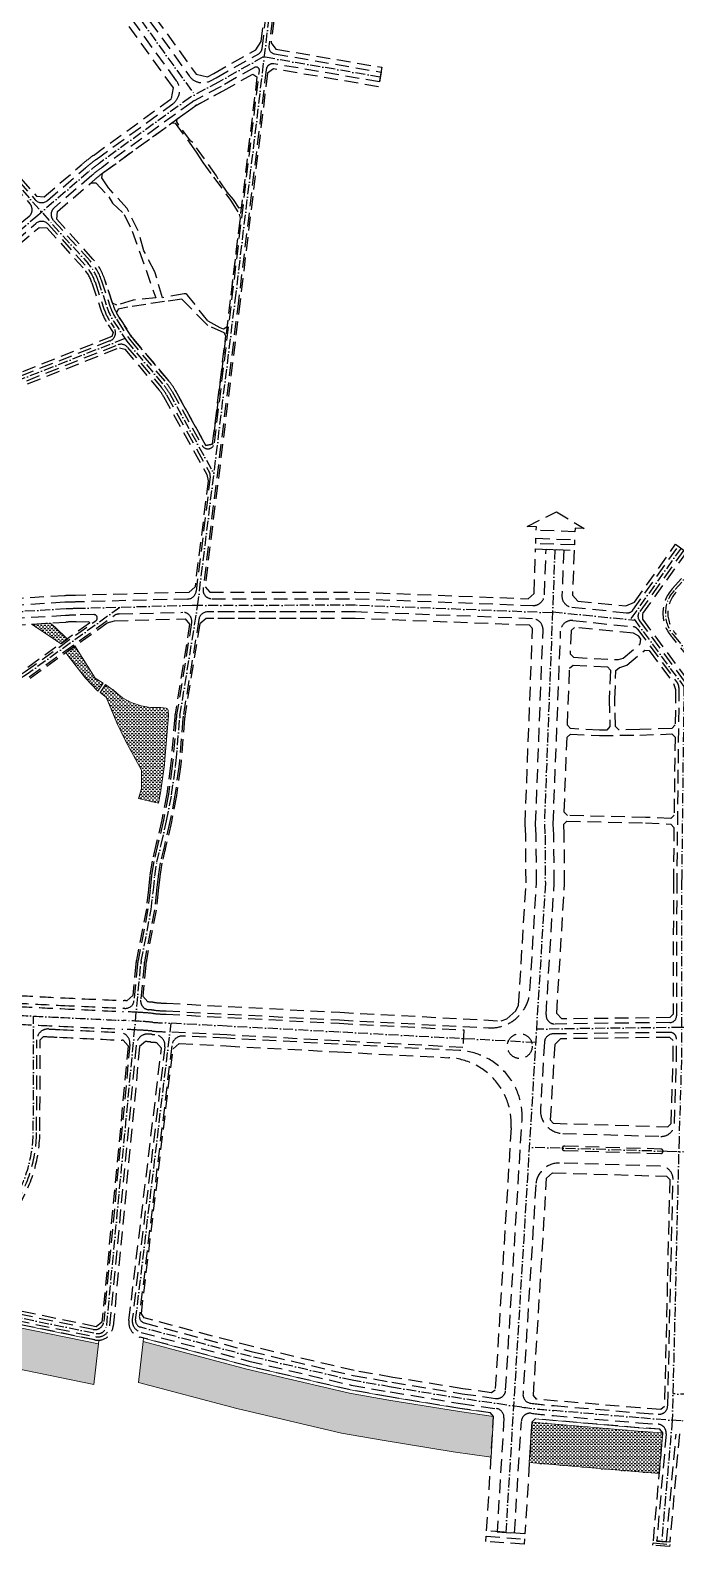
# Model space of a CAD drawing. Header units: metres. Extents: x 566631 to 571261, y 2062953 to 2068466.
# Drawn here: x 569435 to 570022, y 2064371 to 2065749 of the extents above; entities that cross this region are included whole.
import ezdxf

# ---------------------------------------------------------------- set-up
doc = ezdxf.new("R2010")
doc.units = ezdxf.units.M
doc.linetypes.add('ACAD_ISO10W100', pattern=[18.5, 12, -3, 0.5, -3])
doc.linetypes.add('HIDDEN', pattern=[0.375, 0.25, -0.125])
doc.layers.add('datKeSog', color=251, linetype='CONTINUOUS', lineweight=13)
doc.layers.add('datMatNc', color=150, linetype='CONTINUOUS', lineweight=13)
for name, color, linetype in [('hacth sdd', 8, 'CONTINUOUS'), ('LogDg phu', 7, 'CONTINUOUS'), ('TimDg', 222, 'CONTINUOUS'), ('ViaHeSphu', 32, 'CONTINUOUS')]:
    doc.layers.add(name, color=color, linetype=linetype)

msp = doc.modelspace()

# ---------------------------------------------------------------- hatches: boundary and pattern name
at = {"layer": 'hacth sdd'}
h = msp.add_hatch(dxfattribs=at)
h.set_pattern_fill('DASH', color=152, scale=0.5, style=0)
h.paths.add_polyline_path([(569457.4, 2065207.4), (569452.9, 2065210.8), (569436, 2065209.8), (569462.9, 2065192), (569468.7, 2065196.2)])
h = msp.add_hatch(dxfattribs=at)
h.set_pattern_fill('DASH', color=152, scale=0.5, style=0)
h.paths.add_polyline_path([(569493.9, 2065160.8), (569475.5, 2065190), (569467.2, 2065184), (569469.3, 2065180.9), (569485, 2065160.6), (569496.4, 2065148.9), (569501.3, 2065156.2)])
h = msp.add_hatch(dxfattribs=at)
h.set_pattern_fill('DASH', color=152, scale=0.5, style=0)
h.paths.add_polyline_path([(569560.5, 2065126.5), (569560.3, 2065131.7), (569559.7, 2065132.8), (569558.6, 2065133.4), (569553.7, 2065134.1), (569544.3, 2065134), (569535.6, 2065135.4), (569526.6, 2065138.5), (569518.9, 2065142.8), (569513.7, 2065147), (569510, 2065150.4), (569509.1, 2065150.8), (569503.4, 2065154.8), (569498.5, 2065147.6), (569502.8, 2065144.2), (569503.9, 2065143.3), (569513.7, 2065120), (569521.5, 2065103.8), (569532.3, 2065083.6), (569536.1, 2065076.9), (569536.1, 2065068), (569536.1, 2065060.4), (569533.4, 2065051.3), (569551.5, 2065047.2), (569553.3, 2065056.4), (569556.8, 2065081.9), (569557.3, 2065086.8)])
h = msp.add_hatch(dxfattribs=at)
h.set_pattern_fill('DASH', color=152, scale=0.5, style=0)
edge = h.paths.add_edge_path()
edge.add_line((568837.5, 2064562), (568933.8, 2064568))
edge.add_arc((568912.1, 2064913.4), 346, 273.5807, 279.8559)
edge.add_line((568971.4, 2064572.5), (569082.7, 2064591.8))
edge.add_arc((569096.2, 2064514), 79, 80.1276, 99.8559, ccw=False)
edge.add_line((569109.7, 2064591.8), (569285, 2064561.3))
edge.add_line((569285, 2064561.3), (569492.7, 2064518.6))
edge.add_line((569492.7, 2064518.6), (569497, 2064555.5))
edge.add_line((569497, 2064555.5), (569291.9, 2064597.6))
edge.add_line((569291.9, 2064597.6), (569116.1, 2064628.2))
edge.add_arc((569096.2, 2064514), 116, 80.1276, 99.8559)
edge.add_line((569076.3, 2064628.2), (568965, 2064608.9))
edge.add_arc((568912.1, 2064913.4), 309, 273.5807, 279.8559, ccw=False)
edge.add_line((568931.4, 2064605), (568810.8, 2064597.4))
edge.add_arc((568807.1, 2064656.3), 59, 220.3901, 273.5807, ccw=False)
edge.add_line((568762.2, 2064618.1), (568694.8, 2064697.3))
edge.add_line((568694.8, 2064697.3), (568616.6, 2064783.6))
edge.add_arc((568530.6, 2064705.7), 116, 42.1892, 58.962)
edge.add_line((568590.4, 2064805.1), (568552.9, 2064827.7))
edge.add_arc((568596.2, 2064899.7), 84, 205.3666, 238.962, ccw=False)
edge.add_line((568520.3, 2064863.7), (568517.3, 2064869.9))
edge.add_line((568517.3, 2064869.9), (568514.7, 2064870.8))
edge.add_line((568514.7, 2064870.8), (568490.8, 2064857.7))
edge.add_line((568490.8, 2064857.7), (568489.4, 2064851.3))
edge.add_line((568489.4, 2064851.3), (568491.7, 2064848.2))
edge.add_arc((568563.4, 2064901.8), 89.5, 216.8132, 244.3112)
edge.add_line((568524.6, 2064821.2), (568549.3, 2064809.3))
edge.add_arc((568458.1, 2064619.6), 210.5, 42.3027, 64.3112, ccw=False)
edge.add_line((568613.8, 2064761.2), (568733.6, 2064629.5))
edge.add_arc((568578, 2064487.9), 210.5, 27.9001, 42.3027, ccw=False)
edge.add_line((568764, 2064586.3), (568829.8, 2064462))
edge.add_line((568829.8, 2064462), (568851.5, 2064457.9))
edge.add_line((568851.5, 2064457.9), (568872.1, 2064482.2))
edge.add_line((568872.1, 2064482.2), (568846.5, 2064524.8))
edge.add_line((568846.5, 2064524.8), (568837.5, 2064562))
h = msp.add_hatch(dxfattribs=at)
h.set_pattern_fill('DASH', color=152, scale=0.5, style=0)
h.paths.add_polyline_path([(569825, 2064494), (569760.9, 2064504.5), (569725.2, 2064510.7), (569631.7, 2064532.7), (569537.5, 2064557.8), (569533.2, 2064520.6), (569622.7, 2064496.8), (569717.8, 2064474.5), (569754.8, 2064468), (569819.4, 2064457.4), (569853.8, 2064452.6), (569856, 2064489.6)])
h = msp.add_hatch(dxfattribs=at)
h.set_pattern_fill('DASH', color=152, scale=0.5, style=0)
h.paths.add_polyline_path([(570010, 2064474.8), (569987.3, 2064476.4), (569890.8, 2064484.6), (569888.5, 2064447.7), (569984.4, 2064439.5), (570006.7, 2064437.9)])

# ---------------------------------------------------------------- linework, layer by layer
at = {"layer": 'datKeSog'}
msp.add_lwpolyline([(569291.9, 2064597.6), (569497, 2064555.5), (569497.3, 2064558.5), (569292.4, 2064600.6)], dxfattribs=at)
for points in [[(569725.8, 2064513.7), (569632.4, 2064535.6), (569537.9, 2064560.8), (569537.5, 2064557.8), (569631.7, 2064532.7), (569725.2, 2064510.7), (569760.9, 2064504.5), (569825, 2064494), (569856, 2064489.6), (569856, 2064489.6), (569853.3, 2064493), (569825.4, 2064497), (569761.4, 2064507.5)], [(569894, 2064487.4), (569890.8, 2064484.6), (569890.8, 2064484.6), (569987.3, 2064476.4), (570010, 2064474.8), (570010, 2064474.8), (570007.2, 2064478), (569987.6, 2064479.4)]]:
    msp.add_lwpolyline(points, close=True, dxfattribs=at)
at = {"layer": 'datMatNc'}
for points in [[(569457.4, 2065207.4), (569452.9, 2065210.8), (569436, 2065209.8), (569462.9, 2065192), (569468.7, 2065196.2)], [(569493.9, 2065160.8), (569475.5, 2065190), (569467.2, 2065184), (569469.3, 2065180.9), (569485, 2065160.6), (569496.4, 2065148.9), (569501.3, 2065156.2)], [(569560.5, 2065126.5), (569560.3, 2065131.7), (569559.7, 2065132.8), (569558.6, 2065133.4), (569553.7, 2065134.1), (569544.3, 2065134), (569535.6, 2065135.4), (569526.6, 2065138.5), (569518.9, 2065142.8), (569513.7, 2065147), (569510, 2065150.4), (569509.1, 2065150.8), (569503.4, 2065154.8), (569498.5, 2065147.6), (569502.8, 2065144.2), (569503.9, 2065143.3), (569513.7, 2065120), (569521.5, 2065103.8), (569532.3, 2065083.6), (569536.1, 2065076.9), (569536.1, 2065068), (569536.1, 2065060.4), (569533.4, 2065051.3), (569551.5, 2065047.2), (569553.3, 2065056.4), (569556.8, 2065081.9), (569557.3, 2065086.8)], [(569825, 2064494), (569760.9, 2064504.5), (569725.2, 2064510.7), (569631.7, 2064532.7), (569537.5, 2064557.8), (569533.2, 2064520.6), (569622.7, 2064496.8), (569717.8, 2064474.5), (569754.8, 2064468), (569819.4, 2064457.4), (569853.8, 2064452.6), (569856, 2064489.6)], [(570010, 2064474.8), (569987.3, 2064476.4), (569890.8, 2064484.6), (569888.5, 2064447.7), (569984.4, 2064439.5), (570006.7, 2064437.9)]]:
    msp.add_lwpolyline(points, close=True, dxfattribs=at)
msp.add_lwpolyline([(569285, 2064561.3), (569492.7, 2064518.6), (569497, 2064555.5), (569291.9, 2064597.6)], dxfattribs=at)
at = {"layer": 'LogDg phu', "linetype": 'HIDDEN', "ltscale": 50}
for points in [[(569532.5, 2065773.1), (569579.4, 2065708, 0.37514), (569598.7, 2065703.6), (569604, 2065706.4), (569642.6, 2065728.2, 0.238854), (569645.6, 2065732.7), (569677.8, 2066001.1)], [(569683.7, 2066000.4), (569651.9, 2065734.7, 0.399567), (569656.8, 2065728.1), (569753.8, 2065711.5), (569752.3, 2065702.6), (569656.4, 2065719, 0.429013), (569649.4, 2065713.8), (569624.2, 2065503.7), (569592, 2065241.8, 0.4507), (569600, 2065232.9), (569730.6, 2065232.9), (569891.8, 2065226.7, 0.414257), (569902.2, 2065236.3), (569903.8, 2065277.9), (569919.8, 2065277.3), (569918.2, 2065235.5, 0.396323), (569927.2, 2065225.2), (569977.3, 2065220.1, 0.269207), (569982.7, 2065222.6), (570024, 2065280.5)], [(569375.7, 2065756.3), (569390.6, 2065728.2, -0.110412), (569396, 2065708.4), (569398.4, 2065659.4, 0.171019), (569411.7, 2065626.8), (569439.4, 2065595.5, 0.40948), (569450.6, 2065594.8), (569485.1, 2065624.4, -0.020282), (569494.9, 2065632.2), (569564.5, 2065682.7, 0.413256), (569567.8, 2065703.6), (569522.7, 2065766.1, 0.000278)], [(569239.7, 2065695.7), (569359.5, 2065757.1, -0.410011), (569370.2, 2065753.8), (569385.3, 2065725.4, -0.110412), (569390, 2065708.2), (569392.4, 2065659.1, 0.171019), (569407.2, 2065622.8), (569434.6, 2065591.8, -0.419091), (569433.9, 2065580.4), (569415.5, 2065564.7, -0.086546), (569387.3, 2065548), (569378.3, 2065544.5, -0.039553), (569363.9, 2065540.3), (569304.6, 2065527.9, -0.376849), (569287.3, 2065537.7), (569235.8, 2065686, -0.374116), (569239.7, 2065695.7)], [(569602.3, 2065374.4), (569618.2, 2065504.4), (569643.2, 2065712.7, 0.614396), (569638.8, 2065715.7), (569608.3, 2065698.5), (569583.8, 2065685.4, 0.034637), (569582, 2065684.3), (569500.2, 2065624.9, 0.020282), (569490.9, 2065617.6), (569456.7, 2065588.2, 0.422368), (569456, 2065576.7), (569489.7, 2065539.6, -0.105092), (569499.5, 2065522.7), (569507.3, 2065499.1, 0.064723), (569513.2, 2065486.8), (569525, 2065468.7), (569558.8, 2065428.6, -0.048773), (569564, 2065421.1), (569591.1, 2065372.2, 0.726693), (569602.3, 2065374.4)], [(569343.2, 2065402.6, -0.426082), (569332.7, 2065407.4), (569300.3, 2065500.5, -0.452592), (569311.4, 2065520.2), (569365.7, 2065531.5, 0.039553), (569381.6, 2065536.1), (569390.5, 2065539.5, 0.086546), (569421.4, 2065557.9), (569440, 2065573.9, -0.405979), (569451.2, 2065573.2), (569485.3, 2065535.6, -0.105092), (569493.8, 2065520.9), (569501.6, 2065497.2, 0.064723), (569508.2, 2065483.5), (569511.1, 2065479, -0.474623), (569507.4, 2065467.2), (569343.2, 2065402.6)], [(569558.8, 2065418.2), (569597.8, 2065347.6, -0.158284), (569598.5, 2065344), (569585.7, 2065239.6, -0.371447), (569578, 2065232.6), (569476.2, 2065229.9, 0.004931), (569466.5, 2065229.6), (569402, 2065225.8, -0.335711), (569394, 2065231.1), (569339.9, 2065386.6, -0.402444), (569344.5, 2065396.7), (569514.4, 2065463.6, -0.321792), (569523.4, 2065461.3), (569554.2, 2065424.7, -0.048773), (569558.8, 2065418.2)], [(570129, 2065062.3), (570018.6, 2065197.6, -0.38979), (570018.5, 2065241.8), (570132.1, 2065369.7, 0.468949)], [(570028.9, 2065277.1), (569988.4, 2065220.3, 0.324504), (569988.5, 2065213.2), (570032.9, 2065153.1)], [(570021.9, 2065238.8, 0.391484), (570022, 2065200.5)], [(569267.3, 2065094.7), (569277.3, 2065070.9, 0.472604), (569286.2, 2065068.3), (569331.3, 2065098.8), (569430.4, 2065166.8), (569494.6, 2065212.9, 0.73868), (569492.8, 2065218.4), (569476.5, 2065218, 0.004888), (569467.1, 2065217.6), (569324.2, 2065209.1, 0.042555), (569291.5, 2065204.4), (569243.2, 2065193.1, 0.439632), (569237.4, 2065182.8), (569258.6, 2065118.1, 0.021018), (569267.3, 2065094.7)], [(569243.2, 2065193.1, 0.439632), (569237.4, 2065182.8), (569258.6, 2065118.1, 0.021018), (569267.3, 2065094.7), (569277.3, 2065070.9, 0.472604), (569286.2, 2065068.3), (569331.3, 2065098.8), (569430.4, 2065166.8), (569494.6, 2065212.9, 0.73868), (569492.8, 2065218.4), (569476.5, 2065218, 0.004888), (569467.1, 2065217.6), (569324.2, 2065209.1, 0.042555), (569291.5, 2065204.4), (569243.2, 2065193.1)], [(569573.5, 2065220.5, -0.469945), (569581.6, 2065211.2), (569568, 2065127.2, 0.020226), (569567.7, 2065124.5), (569564.6, 2065086), (569564, 2065081), (569560.5, 2065055.2), (569556, 2065031.6), (569551, 2065010.1), (569547.2, 2064994), (569545.1, 2064981.2), (569543.8, 2064968.4), (569541.9, 2064950.9), (569532.9, 2064904.1, 0.024293), (569532.4, 2064900.9), (569529.3, 2064867.8, -0.400381), (569520.9, 2064860.5, 0.000168), (569520, 2064860.6, -0.000344), (569462.8, 2064863.3, -0.001769), (569421, 2064865.4, -0.405511)], [(569433.8, 2065161.9), (569511.2, 2065217.5, -0.150298), (569515.7, 2065219), (569573.5, 2065220.5, -0.002569)], [(569695.5, 2065220.9), (569596.1, 2065220.9, 0.367743), (569588.2, 2065214.1), (569573.9, 2065126.2, 0.020226), (569573.7, 2065124.1), (569570.6, 2065085.5), (569570, 2065080.2), (569566.4, 2065054.2), (569561.9, 2065030.4), (569556.8, 2065008.7), (569553.1, 2064992.9), (569551.1, 2064980.4), (569549.8, 2064967.8), (569547.9, 2064950), (569538.7, 2064902.9, 0.024293), (569538.4, 2064900.3), (569535.3, 2064868, 0.418134), (569542.6, 2064859.3, -0.004434), (569547.2, 2064858.9, 0.020804), (569558.5, 2064858.2), (569614.5, 2064855.3), (569715.9, 2064850), (569851.3, 2064842.8, 0.411861), (569889.1, 2064876.6), (569895.1, 2064974.4), (569894.8, 2065017.9), (569894.2, 2065028), (569901, 2065204.4, 0.414171), (569891.4, 2065214.7), (569730.4, 2065220.9), (569596.1, 2065220.9, 0.367743), (569588.2, 2065214.1), (569573.9, 2065126.2, 0.020226), (569573.7, 2065124.1), (569570.6, 2065085.5), (569570, 2065080.2), (569566.4, 2065054.2), (569561.9, 2065030.4), (569556.8, 2065008.7), (569555.7, 2065003.8)], [(569903.8, 2064854.8), (569911.1, 2064974), (569910.8, 2065018.4), (569910.2, 2065028.1), (569917, 2065203.4, -0.432333), (569928, 2065213), (569982.8, 2065207.5, -0.211724), (569987, 2065205.1), (570023.3, 2065156, -0.163405), (570024.5, 2065152.3), (570022.5, 2064977.4), (570022.3, 2064853.7, -0.410087), (570016.4, 2064847.7), (569911.9, 2064846.3, -0.436021), (569903.8, 2064854.8)], [(569451.5, 2064841.8, 0.000434), (569461.8, 2064841.3, 0.000326), (569516, 2064838.7, -0.428359), (569525.5, 2064827.8), (569501.7, 2064575.8, -0.446394), (569492.1, 2064568.7), (569375.6, 2064592.7, -0.521237), (569371.7, 2064601.7), (569421.6, 2064682.4, 0.138597), (569440.7, 2064749.4), (569441, 2064831.8, -0.427777), (569451.5, 2064841.8)], [(569293, 2064603.5), (569494.2, 2064562.2, 0.446394), (569507.4, 2064571.9), (569531.6, 2064828.2, -0.412205), (569542.4, 2064837.2, -0.002808), (569545, 2064837, 0.005006), (569548.2, 2064836.7, -0.426096), (569557.3, 2064825.6), (569527.7, 2064577.9, 0.373498), (569535.8, 2064566), (569633.5, 2064540), (569726.7, 2064518.1), (569762.2, 2064511.9), (569826.1, 2064501.4), (569858.6, 2064496.8, -0.39105), (569865.5, 2064488.4), (569859.2, 2064384.9), (569875.1, 2064383.7), (569881.3, 2064485.1, -0.430529), (569890.2, 2064492.5, 0.007872), (569910.4, 2064490.5), (569987.9, 2064483.9), (570005.5, 2064482.6, -0.418503), (570012.9, 2064473.9), (570004.3, 2064376.4), (570013.2, 2064375.6), (570021.9, 2064473.5, -0.4069)], [(569902.3, 2064829.8), (569898.6, 2064769.1, 0.423338), (569918.9, 2064746.9), (570008.2, 2064744.2, 0.413837), (570020.5, 2064755.8), (570022.3, 2064813.9), (570022.3, 2064832.7, 0.418352), (570016.2, 2064838.7), (569910.2, 2064837.3, 0.392737), (569902.3, 2064829.8)]]:
    msp.add_lwpolyline(points, format="xyb", dxfattribs=at)
for points in [[(569895, 2065298.2), (569886.7, 2065298.6), (569913.2, 2065311.9), (569938.4, 2065296.6), (569930.1, 2065296.9), (569930, 2065293.7), (569894.9, 2065295.1)], [(569929.5, 2065281.7), (569894.5, 2065283), (569894.6, 2065287.8), (569929.7, 2065286.4)], [(569849.4, 2064380.8), (569884.3, 2064378.3), (569884, 2064373.5), (569849, 2064376.1)], [(570001.1, 2064374.7), (570016.1, 2064373.3), (570015.9, 2064371.3), (570000.9, 2064372.6)]]:
    msp.add_lwpolyline(points, close=True, dxfattribs=at)
for points in [[(569411.7, 2064846.9), (569412.6, 2064862.8, -0.000292), (569424.3, 2064862.2, 0.001619), (569462.7, 2064860.3, 0.000344), (569519.8, 2064857.6, -0.002919), (569536.5, 2064856.7, -0.010206), (569546.9, 2064855.9, 0.020705), (569558.4, 2064855.2), (569614.4, 2064852.3), (569715.7, 2064847), (569829, 2064841), (569828.2, 2064825), (569714.9, 2064831), (569613.5, 2064836.4), (569557.8, 2064839.3, -0.020226), (569545.3, 2064840, 0.010206), (569535.6, 2064840.7, 0.002919), (569519.1, 2064841.6, -0.000344), (569461.9, 2064844.3, -0.001619), (569423.5, 2064846.2, 0.000292), (569411.7, 2064846.9, 0.000292)], [(569613.4, 2064833.4), (569573.9, 2064835.4, 0.394673), (569563.5, 2064826.6), (569534.1, 2064581.1, 0.373498), (569538.6, 2064574.6), (569635.7, 2064548.7), (569728.5, 2064526.9), (569763.7, 2064520.8), (569827.5, 2064510.3), (569857.9, 2064506, 0.437763), (569867, 2064513.5), (569881.9, 2064758.6, 0.41657), (569825.2, 2064822.2), (569714.7, 2064828)], [(569920.5, 2064731.3), (570008, 2064728.7, 1), (570008.2, 2064732.7), (569920.7, 2064735.3, 1.114079)], [(570005.7, 2064491.6, 0.42885), (570014.3, 2064499.4), (570019.2, 2064704.9, 0.412459), (570007.6, 2064717.2), (569916, 2064719.9, 0.405147), (569894.4, 2064700.2), (569882.8, 2064510.1, 0.397445), (569889.9, 2064501.6, 0.008424), (569911.2, 2064499.5), (569988.6, 2064492.9)]]:
    msp.add_lwpolyline(points, format="xyb", close=True, dxfattribs=at)
msp.add_circle((569879.9, 2064826.3), 11.3, dxfattribs=at)
at = {"layer": 'TimDg', "linetype": 'ACAD_ISO10W100', "ltscale": 0.75}
for points in [[(569143.7, 2066144.8), (569195.7, 2066042.1, 0.026185), (569203.5, 2066028.5), (569250.6, 2065955.4), (569290.4, 2065888.4, 0.011773), (569294.2, 2065882.4), (569341.9, 2065810.3), (569369.4, 2065761.8), (569387.9, 2065726.8, -0.110412), (569393, 2065708.3), (569395.4, 2065659.2, 0.171019), (569409.4, 2065624.8), (569455.3, 2065573.1), (569487.5, 2065537.6, -0.105092), (569496.7, 2065521.8), (569504.5, 2065498.2, 0.064723), (569510.7, 2065485.2), (569522.6, 2065466.9), (569556.5, 2065426.7, -0.048773), (569561.4, 2065419.6), (569601.9, 2065346.5)], [(569293.5, 2064606.5), (569494.8, 2064565.1, 0.446394), (569504.4, 2064572.2), (569535.4, 2064900.6, -0.024293), (569535.8, 2064903.5), (569544.9, 2064950.5), (569546.8, 2064968.1), (569548.1, 2064980.8), (569550.1, 2064993.5), (569553.9, 2065009.4), (569558.9, 2065031), (569563.4, 2065054.7), (569567, 2065080.6), (569567.6, 2065085.8), (569570.7, 2065124.3, -0.020226), (569571, 2065126.7), (569587, 2065225.9), (569621.2, 2065504), (569680.8, 2066000.8)], [(569753, 2065707), (569646.6, 2065725.3), (569606.1, 2065702.4), (569580.5, 2065688.8), (569497.5, 2065628.5, 0.020282), (569488, 2065621), (569441.7, 2065581.2), (569418.5, 2065561.3, -0.086546), (569388.9, 2065543.7), (569380, 2065540.3, -0.039553), (569364.8, 2065535.9), (569287.9, 2065519.9), (569113.8, 2065473.5, 0.050433), (569019.6, 2065437.9), (568973.3, 2065413.4)], [(570137.6, 2065372.5), (570020.2, 2065240.3, 0.39059), (570020.3, 2065199.1), (570130.7, 2065063.7, -0.091049)], [(569587.1, 2065226.8, 0.002569), (569582.1, 2065226.7), (569476.3, 2065223.9, 0.00491), (569466.8, 2065223.6), (569323.8, 2065215.1, 0.042555), (569290.2, 2065210.2), (569190.6, 2065186.9, 0.068842), (569139.4, 2065167.2), (569074.3, 2065131.3), (568987, 2065083.1, 0.255331), (568948.4, 2065022.4), (568945.9, 2064984), (568942.8, 2064940.1), (568937.8, 2064885.8)], [(569516.5, 2065225), (569432.1, 2065164.4), (569333, 2065096.3), (569257.6, 2065045.3), (569207, 2065009.6, 0.230387), (569198.6, 2064994.3), (569192.4, 2064872)], [(570185.7, 2064840.9), (570160, 2064921), (570123.9, 2065027.8, 0.08474), (570103.9, 2065064.8), (570064.8, 2065114.6, 0.025505), (570056.5, 2065124.3), (570030.6, 2065151.2), (569982.2, 2065216.7)], [(569894.3, 2064829.5), (569715.3, 2064839), (569614, 2064844.4), (569558.1, 2064847.3, -0.020456), (569546.1, 2064847.9, 0.010206), (569536.1, 2064848.7, 0.002919), (569519.5, 2064849.6, -0.000344), (569462.3, 2064852.3, -0.001619), (569423.9, 2064854.2, 0.00225), (569332.9, 2064858.7, -0.012833), (569321, 2064859.6), (569184.3, 2064872.8, 0.012647), (569163.1, 2064874.4), (569138.1, 2064875.8), (569105.9, 2064876.8), (569010.4, 2064881.9), (568990.2, 2064882.9), (568939, 2064885.7, -0.020615), (568920.1, 2064887.3), (568819.6, 2064899.8), (568729, 2064910.2), (568650.4, 2064919, 0.154147), (568517.4, 2064892.8), (568466.3, 2064864.8)], [(569362.3, 2064592.3), (569419, 2064684, 0.138597), (569437.7, 2064749.4), (569438, 2064853.5)], [(570634.7, 2064473.3), (570453.7, 2064478.1), (570423.6, 2064479), (570316.2, 2064481.7), (570232.1, 2064482.9), (570162, 2064483.2), (570116.9, 2064483.1), (570076.2, 2064483, -0.01869), (570053.3, 2064483.9), (570026.5, 2064485.6), (569988.3, 2064488.4), (569910.8, 2064495, -0.011389), (569881.8, 2064498.1), (569826.8, 2064505.9), (569762.9, 2064516.4), (569727.6, 2064522.5), (569634.6, 2064544.4), (569535.1, 2064570.8, -0.373498), (569530.7, 2064577.3), (569562.9, 2064847)]]:
    msp.add_lwpolyline(points, format="xyb", dxfattribs=at)
for points in [[(569527.6, 2065769.6), (569583.7, 2065691.8)], [(569520.3, 2065469.1), (569332.2, 2065395.1)], [(569911.8, 2065277.6), (569902.2, 2065028.1), (569902.8, 2065018.1), (569903.1, 2064974.2), (569867.2, 2064384.3)], [(570026.4, 2065278.8), (569980.1, 2065213.8)], [(569909.6, 2065220), (569730.5, 2065226.9), (569587.1, 2065226.8)], [(569909.6, 2065220.9), (569984.6, 2065213.4)], [(570029, 2065153.3), (570027, 2064977.4), (570026.8, 2064813.8), (570024.6, 2064741.8), (570018.5, 2064486.2), (570008.8, 2064376)], [(570648.9, 2064833.4), (570470.1, 2064835.7), (570470.1, 2064835.7), (570262.1, 2064838.5), (570262.1, 2064838.5), (570170.6, 2064841.3), (570026.7, 2064843.3), (569895, 2064841.6)], [(570647.4, 2064714), (570473.3, 2064718.7), (570430.1, 2064719.7), (570260.3, 2064724.1), (570235.5, 2064724.7), (570036.7, 2064730), (570013.7, 2064730.5), (569888.5, 2064734.3)], [(570635.3, 2064496.5), (570256.8, 2064505.7), (570019.1, 2064510.1)]]:
    msp.add_lwpolyline(points, dxfattribs=at)
at = {"layer": 'ViaHeSphu', "linetype": 'HIDDEN', "ltscale": 50}
for points in [[(569685.2, 2066000.3), (569653.8, 2065738.2), (569658.1, 2065732.4), (569754.5, 2065715.9), (569751.5, 2065698.2), (569656, 2065714.5), (569650.5, 2065710.4), (569625.7, 2065503.5), (569593.8, 2065243.8), (569598.2, 2065238.9), (569730.7, 2065238.9), (569887.6, 2065232.9), (569892.8, 2065237.7), (569894.3, 2065278.2), (569929.3, 2065276.9), (569927.7, 2065236.1), (569932.5, 2065230.7), (569976.3, 2065226.3), (569984.2, 2065229.8), (570021.5, 2065282.3), (570031.3, 2065275.3), (569991.3, 2065219.2), (569991.4, 2065214.3), (570035.2, 2065155)], [(569537.3, 2065776.6), (569585.7, 2065709.6), (569596, 2065707.2), (569601.8, 2065710.3), (569639.9, 2065731.8), (569644.9, 2065739.3), (569657.7, 2065846.3)]]:
    msp.add_lwpolyline(points, dxfattribs=at)
for points in [[(569377.4, 2065759.5), (569393.2, 2065729.6, -0.110412), (569399, 2065708.6), (569401.4, 2065659.5, 0.171019), (569413.9, 2065628.8), (569440.6, 2065598.7), (569447.7, 2065598.2), (569482.1, 2065627.8, -0.020282), (569492.3, 2065635.8), (569563.4, 2065687.5), (569565, 2065697.3)], [(569565, 2065697.3), (569517.9, 2065762.6, 0.000278)], [(569616.7, 2065504.6), (569600.6, 2065373.3), (569594.5, 2065372.1), (569566.6, 2065422.5, 0.048773), (569561.1, 2065430.5), (569527.4, 2065470.5), (569515.8, 2065488.4, -0.064723), (569510.2, 2065500.1), (569502.4, 2065523.7, 0.105092), (569491.9, 2065541.6), (569459.1, 2065577.7), (569459.6, 2065584.7), (569493.9, 2065614.1, -0.020282), (569502.8, 2065621.2), (569585.3, 2065681.1), (569610.4, 2065694.5), (569637.3, 2065709.7), (569641, 2065707.2), (569616.7, 2065504.6)], [(569613.7, 2065479.8), (569610.5, 2065477.9), (569607.6, 2065479), (569596.2, 2065485.4), (569577.9, 2065508.9, 0.279791), (569574.9, 2065510), (569555, 2065506.3), (569548.3, 2065529.9), (569538.3, 2065549.2), (569532.8, 2065567.7), (569522.9, 2065587.6), (569506.1, 2065606.3), (569499.9, 2065615.4), (569500.6, 2065619.6), (569563.6, 2065665.4), (569566.5, 2065665), (569580, 2065647), (569585.7, 2065638.8), (569591.7, 2065629.4), (569601.6, 2065616), (569616.8, 2065595), (569624.8, 2065582.5), (569625.6, 2065578.8), (569616.7, 2065504.6), (569613.7, 2065479.8)], [(569549.1, 2065506.2), (569528.5, 2065504.2), (569513.5, 2065499.6), (569509.7, 2065501.6), (569502.4, 2065523.7, 0.105092), (569491.9, 2065541.6), (569459.1, 2065577.7), (569459.6, 2065584.7), (569490.2, 2065611), (569494.5, 2065610.8), (569506.4, 2065598), (569509.6, 2065592.3), (569520.4, 2065582.2), (569527.7, 2065566.8), (569549.1, 2065506.2)], [(569383.2, 2065531.9), (569392.1, 2065535.3, 0.086546), (569424.3, 2065554.5), (569442.9, 2065570.4), (569450, 2065569.9), (569483, 2065533.6, -0.105092), (569491, 2065519.9), (569498.8, 2065496.3, 0.064723), (569505.7, 2065481.9), (569510.3, 2065474.8), (569509.2, 2065471.2), (569341.4, 2065405.1), (569337.6, 2065406.9), (569302.9, 2065506.7), (569307.4, 2065514.7), (569366.6, 2065527.1, 0.039553), (569383.2, 2065531.9)], [(569566.6, 2065422.5), (569594.5, 2065372.1), (569600.6, 2065373.3), (569612.7, 2065471.9), (569611.1, 2065474.6), (569596.2, 2065481.2), (569594.9, 2065482.7), (569574.6, 2065503.4), (569572.8, 2065505.1), (569557, 2065503), (569539.9, 2065500.4), (569523.7, 2065497.9), (569514.9, 2065496), (569513.3, 2065492.6, 0.024319), (569515.8, 2065488.4), (569527.4, 2065470.5), (569561.1, 2065430.5, -0.048773), (569566.6, 2065422.5)], [(569556.1, 2065416.7), (569595.4, 2065345.7), (569596.5, 2065340.1), (569584.7, 2065243.7), (569579.1, 2065238.6), (569476, 2065235.9, 0.004952), (569466.1, 2065235.6), (569405.6, 2065232), (569396.3, 2065238.2), (569343.5, 2065389.8), (569345.3, 2065393.8), (569516, 2065461), (569520.8, 2065459.8), (569551.9, 2065422.8, -0.048773), (569556.1, 2065416.7)], [(569575.6, 2065214.5), (569579.8, 2065209.7), (569566.6, 2065128.2, 0.020375), (569566.2, 2065125.4), (569563.1, 2065086.2), (569562.5, 2065081.2), (569559, 2065055.4), (569554.5, 2065031.9), (569549.5, 2065010.4), (569545.7, 2064994.3), (569543.6, 2064981.4), (569542.3, 2064968.6), (569540.5, 2064951.1), (569531.4, 2064904.3, 0.024293), (569530.9, 2064901), (569528.2, 2064872.2), (569522.7, 2064867.5, 0.00042), (569520.3, 2064867.6, -0.000344), (569463.2, 2064870.2, -0.001619), (569424.9, 2064872.2, 0.000123)], [(569434.7, 2065160.7), (569504.8, 2065211), (569511.5, 2065212.9), (569575.6, 2065214.5, -0.002569)], [(569695.5, 2065214.9), (569594.8, 2065214.9), (569589, 2065209.9), (569575.4, 2065126, 0.020226), (569575.2, 2065123.9), (569572.1, 2065085.3), (569571.4, 2065080), (569567.9, 2065054), (569563.3, 2065030.1), (569558.3, 2065008.4), (569554.6, 2064992.6), (569552.6, 2064980.2), (569551.2, 2064967.7), (569549.4, 2064949.8), (569540.2, 2064902.6, 0.024293), (569539.9, 2064900.2), (569537.2, 2064871.7), (569541.7, 2064866.4, -0.005867), (569547.9, 2064865.9, 0.021048), (569558.7, 2064865.2), (569614.9, 2064862.3), (569716.2, 2064857), (569862.9, 2064849.2), (569868.1, 2064851.1), (569876.4, 2064858.4), (569878.8, 2064863.4), (569885.6, 2064974.7), (569885.3, 2065017.6), (569884.7, 2065027.9), (569891.5, 2065205.7), (569888.7, 2065208.8), (569730.3, 2065214.9), (569594.8, 2065214.9), (569589, 2065209.9), (569575.4, 2065126, 0.020226), (569575.2, 2065123.9), (569572.1, 2065085.3), (569571.4, 2065080), (569567.9, 2065054), (569563.3, 2065030.1), (569558.3, 2065008.4), (569557.1, 2065003.4)], [(569324.5, 2065203.1), (569467.4, 2065211.6, -0.004866), (569476.7, 2065212), (569488.2, 2065212.3), (569488.7, 2065210.6), (569429.5, 2065168.1)], [(569324.5, 2065203.1), (569467.4, 2065211.6, -0.004866), (569476.7, 2065212), (569488.2, 2065212.3), (569488.7, 2065210.6), (569429.5, 2065168.1)], [(570024.9, 2064473.7), (570016.2, 2064375.4), (570001.3, 2064376.7), (570010, 2064474.8), (570007.2, 2064478), (569987.6, 2064479.4), (569894, 2064487.4), (569890.8, 2064484.6), (569884.6, 2064383), (569849.7, 2064385.6), (569856, 2064489.6), (569853.3, 2064493), (569825.4, 2064497), (569761.4, 2064507.5), (569725.8, 2064513.7), (569632.4, 2064535.6), (569534.9, 2064561.6, -0.373498), (569524.6, 2064576.8), (569554.2, 2064824.4), (569549.8, 2064829.6, -0.008248), (569544.3, 2064830, 0.004977), (569539.8, 2064830.4), (569534.3, 2064825.8), (569510.3, 2064571.6, -0.446394), (569493.6, 2064559.2), (569292.4, 2064600.6)]]:
    msp.add_lwpolyline(points, format="xyb", dxfattribs=at)
for points in [[(569626.8, 2065588.3), (569624.8, 2065587.8), (569619.7, 2065595.6), (569614, 2065602.3), (569605.7, 2065614.2), (569604.3, 2065617.3), (569582.8, 2065647.4), (569580.8, 2065648.6), (569569.9, 2065663.4), (569568.1, 2065666.2), (569568.6, 2065669), (569584.4, 2065680.5, -0.034637), (569586.2, 2065681.6), (569610.4, 2065694.5), (569637.3, 2065709.7), (569641, 2065707.2)], [(569461.4, 2064834.3, 0.000344), (569518.6, 2064831.6, -0.000123), (569519.3, 2064831.6), (569523.9, 2064826.4), (569500.1, 2064575.2), (569494.8, 2064571.2), (569374.9, 2064595.9), (569373.5, 2064599), (569424.1, 2064680.8, 0.138597), (569443.7, 2064749.3), (569444, 2064832.1), (569447, 2064835, 0.000608)], [(569714.3, 2064821), (569815.3, 2064815.7, -0.41657), (569872, 2064752.1), (569857.5, 2064513.6), (569854.3, 2064511.1), (569828.2, 2064514.8), (569764.4, 2064525.2), (569729.4, 2064531.3), (569636.8, 2064553.1), (569538.4, 2064579.3), (569535.9, 2064583), (569564.7, 2064823.9), (569570.3, 2064828.6), (569613, 2064826.4)]]:
    msp.add_lwpolyline(points, format="xyb", close=True, dxfattribs=at)
for points in [[(569973.7, 2065178.8), (569989.4, 2065191.8), (569989.9, 2065196.1), (569988, 2065198.7), (569983.2, 2065201.5), (569929.6, 2065206.8), (569926.5, 2065204.1), (569925.7, 2065182.7), (569928.6, 2065179.6), (569969.7, 2065177.5)], [(570019.7, 2065155.8), (570021.5, 2065150.4), (570021.1, 2065118.1), (570018.1, 2065115), (569988.9, 2065113.9), (569969.9, 2065113.7), (569966.8, 2065116.6), (569966.2, 2065141.5), (569967.3, 2065167.6), (569970.4, 2065170.4), (569970.7, 2065170.4), (569977.2, 2065172.6), (569993.5, 2065186.2), (569997.6, 2065185.7)], [(569928.3, 2065172.6), (569959.5, 2065171), (569962.3, 2065167.8), (569961.2, 2065141.6), (569961.8, 2065116.6), (569958.9, 2065113.5), (569952.3, 2065113.5), (569926.1, 2065114.8), (569923.2, 2065117.9), (569925.2, 2065169.7)], [(569920.2, 2065038.9), (569922.8, 2065106.9), (569925.9, 2065109.8), (569952.2, 2065108.5), (569989, 2065108.9), (570018, 2065110), (570021, 2065107.1), (570020.1, 2065036), (570017.1, 2065033.1), (569994.2, 2065034.1), (569923.1, 2065035.8)], [(569994.1, 2065029.1), (570017.1, 2065028.1), (570020, 2065025), (570019.5, 2064977.5), (570019.3, 2064855.2), (570016.3, 2064852.2), (569918.1, 2064850.9), (569913.4, 2064855.8), (569920.6, 2064973.7), (569920.3, 2065018.7), (569919.8, 2065027.9), (569922.6, 2065030.8)], [(569917, 2064832.9), (569911.7, 2064827.8), (569907.5, 2064759.2), (569910.3, 2064756.1), (570014.4, 2064753), (570017.5, 2064755.9), (570019.3, 2064813.9), (570019.3, 2064831.2), (570016.3, 2064834.2)], [(569895.1, 2064505.3), (569892.3, 2064508.6), (569904.3, 2064706.3), (569909.6, 2064711.1), (570013.1, 2064708), (570013.3, 2064708), (570016.2, 2064705), (570011.3, 2064498.7), (570008.2, 2064495.9), (569989, 2064497.4)]]:
    msp.add_lwpolyline(points, close=True, dxfattribs=at)

doc.saveas('drawing.dxf')
